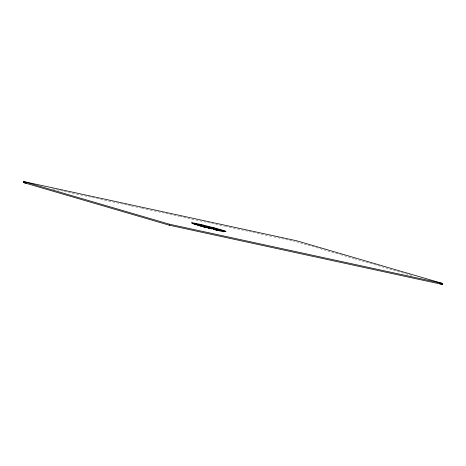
<?xml version="1.0" encoding="UTF-8"?>
<svg xmlns="http://www.w3.org/2000/svg" width="466" height="466" viewBox="0 0 466 466"><rect width="100%" height="100%" fill="white"/><g stroke="black" fill="none" stroke-linecap="round" stroke-linejoin="round"><path stroke-width="0.35" stroke-dasharray="2.33 1.75" d="M52.466 188.829L95.862 198.242M96.579 198.4L130.725 205.803M131.435 205.96L141.396 208.121M142.107 208.273L179.101 216.3M179.812 216.457L224.629 226.179M225.34 226.33L273.006 236.676M273.717 236.827L295.06 241.458M296.481 241.767L339.79 254.436M340.483 254.64L353.758 258.519M354.457 258.729L413.126 275.889"/><path stroke-width="0.7" d="M199.151 224.758L216.078 228.829L224.664 231.404L224.781 230.915L216.201 228.34L201.632 224.711L199.279 224.198L199.151 224.758L192.033 223.325M199.279 224.198L191.561 222.731L194.666 223.93L194.543 224.42M23.3 182.503L23.539 181.524L296.726 240.794L442.7 283.497L442.461 284.476L169.275 225.206L23.3 182.503L26.148 183.121M169.275 225.206L169.519 224.233L23.539 181.524M193.798 223.639L193.92 223.156M194.176 223.593L194.293 223.103M196.163 224.024L196.285 223.534M198.021 224.513L198.143 224.024M198.871 225.789L198.994 225.299L193.629 223.855L194.666 223.93M201.51 225.195L201.632 224.711M202.972 225.561L203.089 225.072M203.467 226.36L203.59 225.876L214.896 228.66L219.911 230.169L219.789 230.653M204.178 227.239L204.3 226.75L198.994 225.299M205.733 226.849L205.856 226.365M207.83 226.773L207.947 226.29M211.314 229.056L211.436 228.573M212.199 227.932L212.315 227.449M213.708 228.264L213.824 227.775M214.779 229.15L214.896 228.66M216.078 228.829L216.201 228.34M216.62 229.051L216.742 228.561M217.022 230.519L217.144 230.029L217.564 230.064L222.998 231.352L226.016 231.526L224.781 230.915M217.441 230.548L217.564 230.064M217.855 230.053L217.977 229.563M219.474 230.99L219.597 230.501M221.851 230.583L221.973 230.093M223.785 231.917L223.907 231.427M203.59 225.876L194.642 224.099M219.41 230.687L220.674 230.874L219.841 230.722A13.042 0.454 13.9 0 1 215.228 229.721M208.43 228.09L208.302 228.124M169.519 224.233L442.7 283.497M215.123 229.802L217.68 230.373M204.3 226.75L217.144 230.029M209.811 228.416L210.492 228.596M199.052 225.614L201.062 226.173M439.665 283.654L442.461 284.476M202.407 226.546L204.259 227.088M194.404 224.239L196.372 224.874M198.108 225.241A13.042 0.454 13.9 0 1 209.886 227.507A13.042 0.454 13.9 0 1 221.507 231.025M214.622 229.581A13.042 0.454 13.9 0 1 213.376 229.284M210.108 228.497A13.042 0.454 13.9 0 1 205.547 227.344M204.935 227.181A13.042 0.454 13.9 0 1 202.611 226.558M201.44 226.237A13.042 0.454 13.9 0 1 200.269 225.905M199.751 225.754A13.042 0.454 13.9 0 1 198.568 225.393M208.209 227.542L211.098 228.264L208.209 227.542"/></g></svg>
